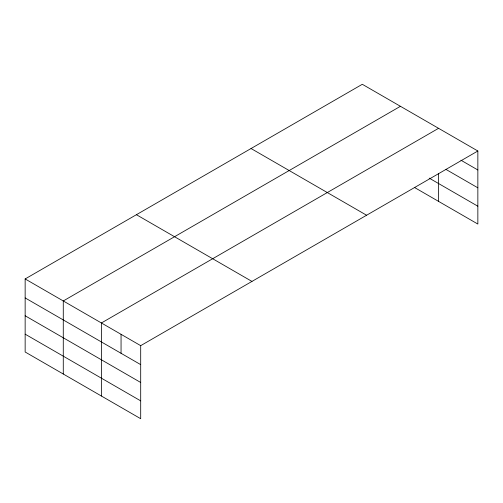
<?xml version="1.0" encoding="UTF-8"?>
<svg xmlns="http://www.w3.org/2000/svg" width="503" height="503" viewBox="0 0 503 503"><rect width="100%" height="100%" fill="white"/><g stroke="black" fill="none" stroke-linecap="round" stroke-linejoin="round"><path stroke-width="0.75" d="M25.15 278.945L140.695 345.655L140.695 418.71L25.15 351.999L25.15 278.945L362.305 84.29L477.85 151.001L477.85 224.055L414.485 187.474M400.438 106.303L63.277 300.957L63.277 374.018M438.566 128.315L101.411 322.97L101.411 396.031M140.695 345.655L477.85 151.001M460.918 160.199L477.85 169.976M446.016 169.442L477.85 187.82M429.197 178.119L477.85 206.211M251.047 148.523L366.586 215.234M136.414 214.706L251.953 281.416M25.15 297.921L140.695 364.631M25.15 315.771L140.695 382.475M25.15 334.155L140.695 400.866M438.566 173.566L438.566 201.376M121.053 334.313L121.053 353.288"/></g></svg>
